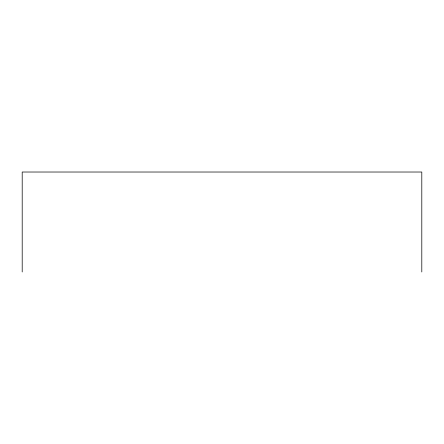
<?xml version="1.0" encoding="UTF-8"?>
<svg xmlns="http://www.w3.org/2000/svg" width="444" height="444" viewBox="0 0 444 444"><rect width="100%" height="100%" fill="white"/><g stroke="black" fill="none" stroke-linecap="round" stroke-linejoin="round"><path stroke-width="0.67" d="M421.8 271.978L421.8 172.022L22.2 172.022L22.2 271.978"/></g></svg>
